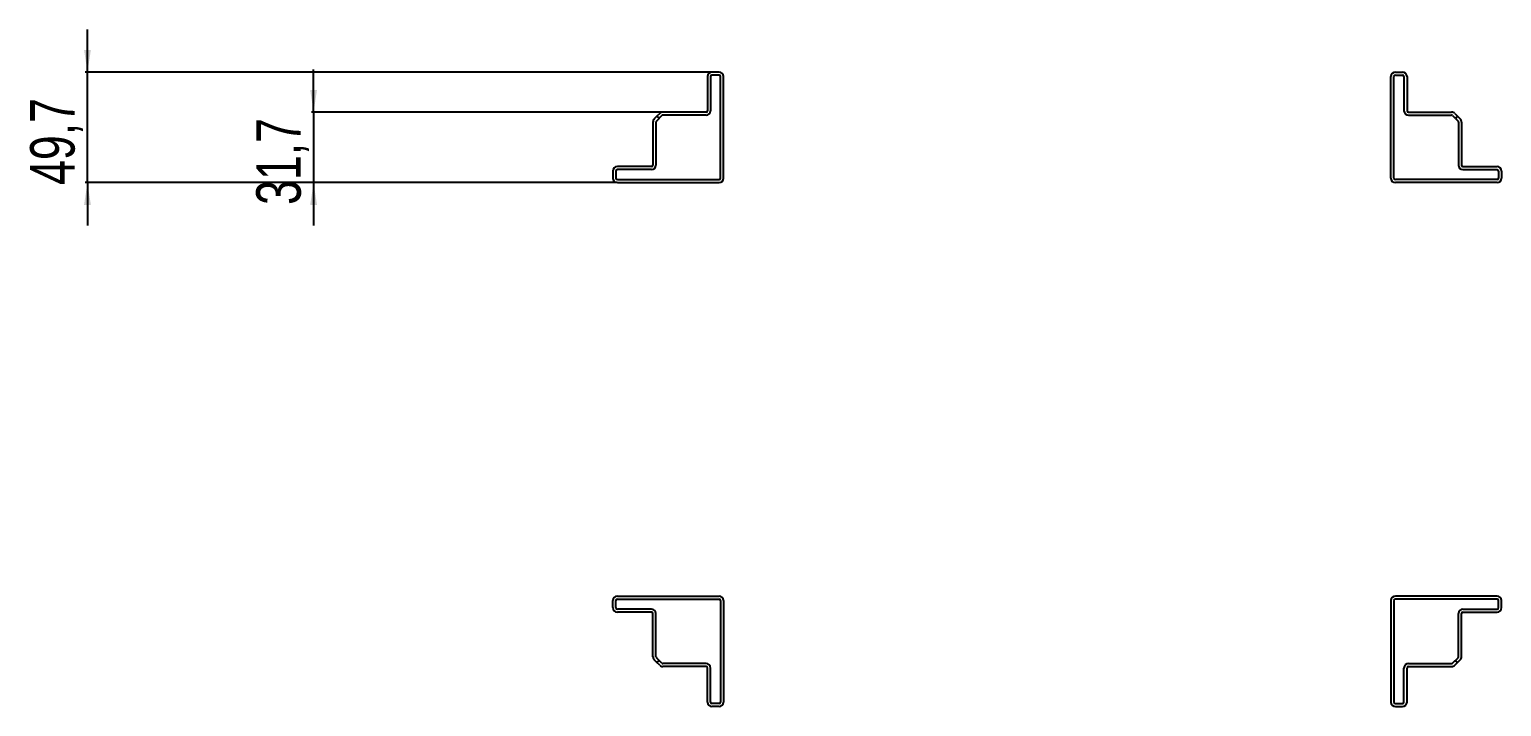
# Model space of a CAD drawing. Header units: millimetres. Extents: x -199 to 2453, y -1547 to 1507.
# Drawn here: x -198 to 463, y -1547 to -1243 of the extents above; entities that cross this region are included whole.
import ezdxf

# ---------------------------------------------------------------- set-up
doc = ezdxf.new("R2010")
doc.units = ezdxf.units.MM
doc.layers.add('FORMAT', color=7, linetype='Continuous')
doc.styles.add('SLDTEXTSTYLE0', font='TXT', dxfattribs={"width": 0.75})
doc.dimstyles.new('SLDDIMSTYLE1', dxfattribs={"dimtxt": 20, "dimasz": 10, "dimexe": 0, "dimexo": 0.0625, "dimgap": 5, "dimtad": 2, "dimdec": 1, "dimrnd": 1e-09, "dimzin": 12, "dimdsep": 46, "dimtxsty": 'SLDTEXTSTYLE0', "dimsah": 1, "dimcen": 0.09, "dimadec": 0, "dimazin": 3, "dimtfac": 1, "dimtmove": 0, "dimatfit": 0, "dimfxl": 0, "dimfrac": 2, "dimtolj": 1, "dimtzin": 12, "dimarcsym": 0})

# ---------------------------------------------------------------- blocks, each defined once
blk = doc.blocks.new('_D_5')
at = {"layer": 'FORMAT'}
for p, q in [((-172.17, -1261.77), (-172.17, -1242.54)), ((108.47, -1261.77), (-173.17, -1261.77)), ((-172.17, -1311.47), (-172.17, -1261.77)), ((65.97, -1311.47), (-173.17, -1311.47)), ((-172.17, -1311.47), (-172.17, -1330.7))]:
    blk.add_line(p, q, dxfattribs=at)
for points in [[(-172.17, -1261.77), (-170.63, -1251.77), (-173.71, -1251.77)], [(-172.17, -1311.47), (-173.71, -1321.47), (-170.63, -1321.47)]]:
    blk.add_solid(points, dxfattribs=at)
at = {"layer": 'FORMAT', "insert": (-197.95, -1312.48), "char_height": 20, "attachment_point": 1, "rotation": 90, "style": 'SLDTEXTSTYLE0'}
blk.add_mtext('49,7', dxfattribs=at)
blk = doc.blocks.new('_D_6')
at = {"layer": 'FORMAT'}
for p, q in [((-70.54, -1279.77), (-70.54, -1260.54)), ((86.41, -1279.77), (-71.54, -1279.77)), ((-70.54, -1279.77), (-70.54, -1311.47)), ((65.97, -1311.47), (-71.54, -1311.47)), ((-70.54, -1311.47), (-70.54, -1330.7))]:
    blk.add_line(p, q, dxfattribs=at)
for points in [[(-70.54, -1279.77), (-69, -1269.77), (-72.08, -1269.77)], [(-70.54, -1311.47), (-72.08, -1321.47), (-69, -1321.47)]]:
    blk.add_solid(points, dxfattribs=at)
at = {"layer": 'FORMAT', "insert": (-96.32, -1321.48), "char_height": 20, "attachment_point": 1, "rotation": 90, "style": 'SLDTEXTSTYLE0'}
blk.add_mtext('31,7', dxfattribs=at)

msp = doc.modelspace()

# ---------------------------------------------------------------- linework, layer by layer
at = {"color": 7, "linetype": 'Continuous', "lineweight": 25}
for p, q in [((111.68, -1261.77), (108.48, -1261.77)), ((111.68, -1263.12), (108.48, -1263.12)), ((415.68, -1261.77), (418.88, -1261.77)), ((415.68, -1263.12), (418.88, -1263.12)), ((106.48, -1263.77), (106.48, -1279.12)), ((107.83, -1263.77), (107.83, -1279.12)), ((112.33, -1309.47), (112.33, -1263.77)), ((113.68, -1309.47), (113.68, -1263.77)), ((413.68, -1309.47), (413.68, -1263.77)), ((415.03, -1309.47), (415.03, -1263.77)), ((419.53, -1263.77), (419.53, -1279.12)), ((420.88, -1263.77), (420.88, -1279.12)), ((83.77, -1281.6), (82.56, -1282.8)), ((84.72, -1282.55), (83.52, -1283.76)), ((84.72, -1282.55), (83.77, -1281.6)), ((85.01, -1280.36), (83.8, -1281.56)), ((83.8, -1281.56), (84.76, -1282.52)), ((85.96, -1281.31), (84.76, -1282.52)), ((105.83, -1279.77), (86.42, -1279.77)), ((105.83, -1281.12), (86.42, -1281.12)), ((421.53, -1279.77), (440.93, -1279.77)), ((421.53, -1281.12), (440.93, -1281.12)), ((441.39, -1281.31), (442.59, -1282.52)), ((442.34, -1280.36), (443.55, -1281.56)), ((443.55, -1281.56), (442.59, -1282.52)), ((442.63, -1282.55), (443.58, -1281.6)), ((442.63, -1282.55), (443.84, -1283.76)), ((443.58, -1281.6), (444.79, -1282.8)), ((81.98, -1284.22), (81.98, -1303.62)), ((83.33, -1284.22), (83.33, -1303.62)), ((444.03, -1284.22), (444.03, -1303.62)), ((445.38, -1284.22), (445.38, -1303.62)), ((63.98, -1306.27), (63.98, -1309.47)), ((65.33, -1306.27), (65.33, -1309.47)), ((81.33, -1304.27), (65.98, -1304.27)), ((81.33, -1305.62), (65.98, -1305.62)), ((446.03, -1304.27), (461.38, -1304.27)), ((446.03, -1305.62), (461.38, -1305.62)), ((462.03, -1306.27), (462.03, -1309.47)), ((463.38, -1306.27), (463.38, -1309.47)), ((65.98, -1310.12), (111.68, -1310.12)), ((65.98, -1311.47), (111.68, -1311.47)), ((461.38, -1310.12), (415.68, -1310.12)), ((461.38, -1311.47), (415.68, -1311.47)), ((63.98, -1502.67), (63.98, -1499.47)), ((65.33, -1502.67), (65.33, -1499.47)), ((65.98, -1497.47), (111.68, -1497.47)), ((65.98, -1498.82), (111.68, -1498.82)), ((112.33, -1499.47), (112.33, -1545.17)), ((113.68, -1499.47), (113.68, -1545.17)), ((413.68, -1499.47), (413.68, -1545.17)), ((415.03, -1499.47), (415.03, -1545.17)), ((461.38, -1497.47), (415.68, -1497.47)), ((461.38, -1498.82), (415.68, -1498.82)), ((462.03, -1502.67), (462.03, -1499.47)), ((463.38, -1502.67), (463.38, -1499.47)), ((81.33, -1503.32), (65.98, -1503.32)), ((81.33, -1504.67), (65.98, -1504.67)), ((81.98, -1524.72), (81.98, -1505.32)), ((83.33, -1524.72), (83.33, -1505.32)), ((444.03, -1524.72), (444.03, -1505.32)), ((445.38, -1524.72), (445.38, -1505.32)), ((446.03, -1503.32), (461.38, -1503.32)), ((446.03, -1504.67), (461.38, -1504.67)), ((83.77, -1527.34), (82.56, -1526.14)), ((84.72, -1526.39), (83.52, -1525.18)), ((84.72, -1526.39), (83.77, -1527.34)), ((83.8, -1527.38), (84.76, -1526.42)), ((85.01, -1528.58), (83.8, -1527.38)), ((85.96, -1527.63), (84.76, -1526.42)), ((105.83, -1527.82), (86.42, -1527.82)), ((421.53, -1527.82), (440.93, -1527.82)), ((441.39, -1527.63), (442.59, -1526.42)), ((442.34, -1528.58), (443.55, -1527.38)), ((443.55, -1527.38), (442.59, -1526.42)), ((442.63, -1526.39), (443.84, -1525.18)), ((442.63, -1526.39), (443.58, -1527.34)), ((443.58, -1527.34), (444.79, -1526.14)), ((105.83, -1529.17), (86.42, -1529.17)), ((106.48, -1545.17), (106.48, -1529.82)), ((107.83, -1545.17), (107.83, -1529.82)), ((419.53, -1545.17), (419.53, -1529.82)), ((420.88, -1545.17), (420.88, -1529.82)), ((421.53, -1529.17), (440.93, -1529.17)), ((111.68, -1545.82), (108.48, -1545.82)), ((111.68, -1547.17), (108.48, -1547.17)), ((415.68, -1545.82), (418.88, -1545.82)), ((415.68, -1547.17), (418.88, -1547.17))]:
    msp.add_line(p, q, dxfattribs=at)
for centre, radius, start, end in [((108.48, -1263.77), 2, 90, 180), ((108.48, -1263.77), 0.65, 90, 180), ((111.68, -1263.77), 2, 0, 90), ((111.68, -1263.77), 0.65, 0, 90), ((415.68, -1263.77), 2, 90, 180), ((415.68, -1263.77), 0.65, 90, 180), ((418.88, -1263.77), 2, 0, 90), ((418.88, -1263.77), 0.65, 0, 90), ((83.98, -1284.22), 2, 135, 180), ((86.42, -1281.77), 2, 90, 135), ((86.42, -1281.77), 0.65, 90, 135), ((105.83, -1279.12), 2, 270, 0), ((105.83, -1279.12), 0.65, 270, 0), ((421.53, -1279.12), 2, 180, 270), ((421.53, -1279.12), 0.65, 180, 270), ((440.93, -1281.77), 2, 45, 90), ((440.93, -1281.77), 0.65, 45, 90), ((443.38, -1284.22), 2, 0, 45), ((83.98, -1284.22), 0.65, 135, 180), ((443.38, -1284.22), 0.65, 0, 45), ((65.98, -1306.27), 2, 90, 180), ((65.98, -1309.47), 2, 180, 270), ((65.98, -1306.27), 0.65, 90, 180), ((65.98, -1309.47), 0.65, 180, 270), ((81.33, -1303.62), 2, 270, 0), ((81.33, -1303.62), 0.65, 270, 0), ((111.68, -1309.47), 0.65, 270, 0), ((111.68, -1309.47), 2, 270, 0), ((415.68, -1309.47), 2, 180, 270), ((415.68, -1309.47), 0.65, 180, 270), ((446.03, -1303.62), 2, 180, 270), ((446.03, -1303.62), 0.65, 180, 270), ((461.38, -1306.27), 2, 0, 90), ((461.38, -1306.27), 0.65, 0, 90), ((461.38, -1309.47), 2, 270, 0), ((461.38, -1309.47), 0.65, 270, 0), ((65.98, -1499.47), 2, 90, 180), ((65.98, -1499.47), 0.65, 90, 180), ((111.68, -1499.47), 2, 0, 90), ((111.68, -1499.47), 0.65, 0, 90), ((415.68, -1499.47), 2, 90, 180), ((415.68, -1499.47), 0.65, 90, 180), ((461.38, -1499.47), 2, 0, 90), ((461.38, -1499.47), 0.65, 0, 90), ((65.98, -1502.67), 2, 180, 270), ((65.98, -1502.67), 0.65, 180, 270), ((81.33, -1505.32), 2, 0, 90), ((81.33, -1505.32), 0.65, 0, 90), ((446.03, -1505.32), 2, 90, 180), ((446.03, -1505.32), 0.65, 90, 180), ((461.38, -1502.67), 0.65, 270, 0), ((461.38, -1502.67), 2, 270, 0), ((83.98, -1524.72), 2, 180, 225), ((83.98, -1524.72), 0.65, 180, 225), ((86.42, -1527.17), 0.65, 225, 270), ((105.83, -1529.82), 2, 360, 90), ((421.53, -1529.82), 2, 90, 180), ((440.93, -1527.17), 0.65, 270, 315), ((443.38, -1524.72), 0.65, 315, 0), ((443.38, -1524.72), 2, 315, 0), ((86.42, -1527.17), 2, 225, 270), ((105.83, -1529.82), 0.65, 0, 90), ((421.53, -1529.82), 0.65, 90, 180), ((440.93, -1527.17), 2, 270, 315), ((108.48, -1545.17), 2, 180, 270), ((108.48, -1545.17), 0.65, 180, 270), ((111.68, -1545.17), 2, 270, 0), ((111.68, -1545.17), 0.65, 270, 0), ((415.68, -1545.17), 2, 180, 270), ((415.68, -1545.17), 0.65, 180, 270), ((418.88, -1545.17), 0.65, 270, 0), ((418.88, -1545.17), 2, 270, 0)]:
    msp.add_arc(centre, radius, start, end, dxfattribs=at)

# ---------------------------------------------------------------- dimensions: what is measured, and where the dimension line sits
at = {"layer": 'FORMAT'}
for base, p1, p2, picture, middle in [((-172.17, -1261.77), (65.98, -1311.47), (108.48, -1261.77), '_D_5', (-172.17, -1286.62)), ((-70.54, -1311.47), (86.42, -1279.77), (65.98, -1311.47), '_D_6', (-70.54, -1295.62))]:
    dim = msp.add_linear_dim(base=base, p1=p1, p2=p2, angle=90, dimstyle='SLDDIMSTYLE1', dxfattribs=at)
    dim.commit()
    dim.dimension.update_dxf_attribs({"geometry": picture, "text_midpoint": middle, "dimtype": 160})

doc.saveas('drawing.dxf')
